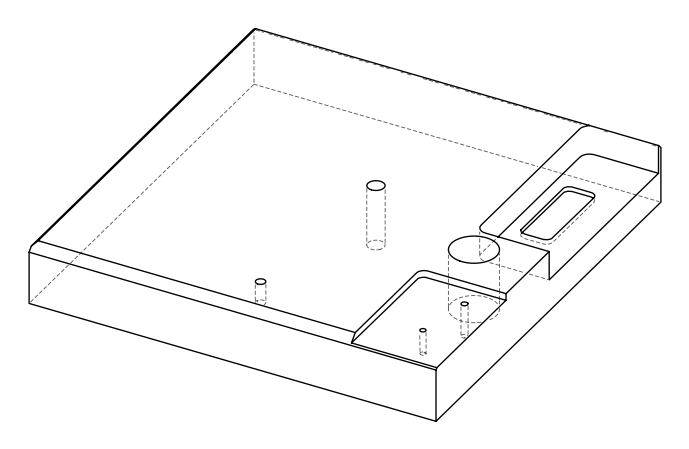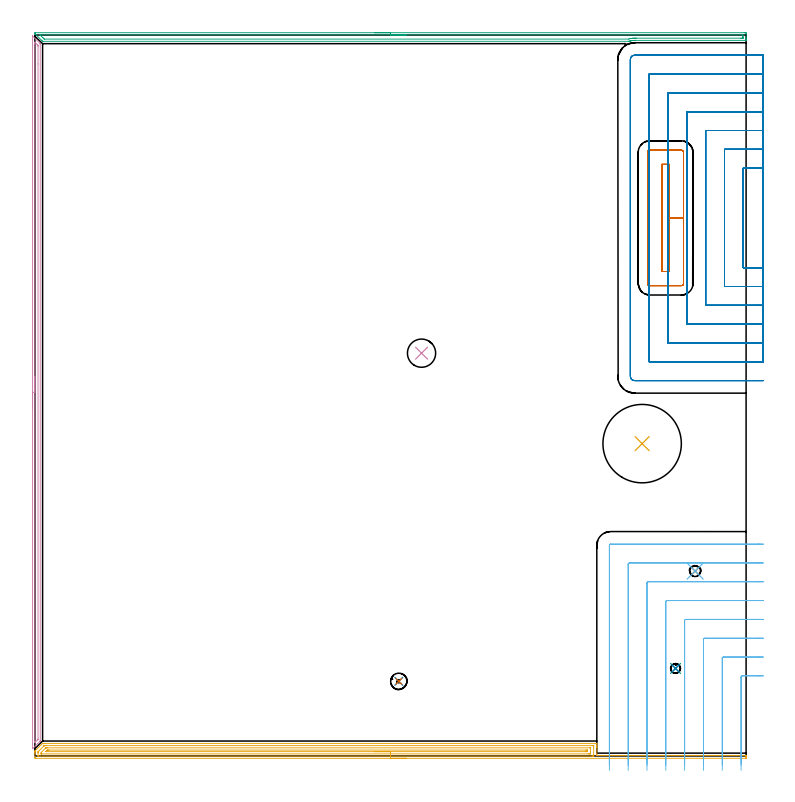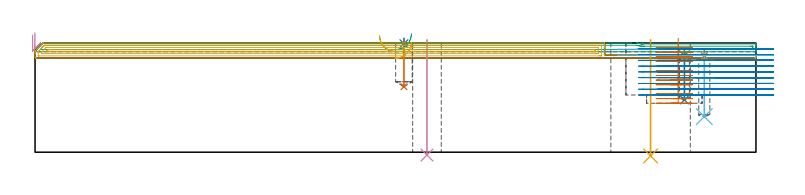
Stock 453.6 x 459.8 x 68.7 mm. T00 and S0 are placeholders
(PLAN: 14 operations, 9 tool changes, 104.2 min)
(1 SPOT_DRILL | STEP1POCKET | NXT0321_9005460120000 | 0.03 min | 746 mm3)
(2 SPOT_DRILL_1 | STEP1POCKET_1 | NXT0321_9005460120000 | 0.03 min | 1 mm3)
(3 SPOT_DRILL_2 | STEP1POCKET_2 | NXT0321_9005460120000 | 0.03 min | 741 mm3)
(4 INDEXABLE_INSERT_DRILL_THROUGH_HOLE_FROM_SOLID | STEP1HOLE | NXT0302_007 | 0.29 min | 17446 mm3)
(5 INDEXABLE_INSERT_DRILL_THROUGH_HOLE_FROM_SOLID_1 | STEP1HOLE_1 | NXT0302_038 | 0.29 min | 134833 mm3)
(6 DRILL_BLIND_HOLE_INTO_CENTER | STEP1POCKET | NXT0301_041 | 0.17 min | 1454 mm3)
(7 DRILL_BLIND_HOLE_INTO_CENTER_1 | STEP1POCKET_1 | UGT0301_217 | 0.12 min | 2150 mm3)
(8 DRILL_BLIND_HOLE_INTO_CENTER_2 | STEP1POCKET_2 | NXT0301_033 | 0.12 min | 826 mm3)
(9 AREA_MILL | FG_CHAMFER_SURFACE | UGT0205_001 | 7.42 min | 6862 mm3)
(10 AREA_MILL_1 | FG_CHAMFER_SURFACE_1 | UGT0205_001 | 7.39 min | 5457 mm3)
(11 AREA_MILL_2 | FG_CHAMFER_SURFACE_2 | UGT0205_001 | 12.38 min | 20394 mm3)
(12 MILL_CORNER_NOTCH_RECTANGULAR | CORNER_NOTCH_RECTANGULAR | NXT0201_012 | Follow Part, ap 4, ae 75% | 5.42 min | 99109 mm3)
(13 MILL_RECTANGULAR_POCKET | POCKET_RECTANGULAR_STRAIGHT | NXT0201_011 | Follow Part, ap 3, ae 75% | 10.91 min | 128318 mm3)
(14 MILL_SLOT | SLOT_PARTIAL_RECTANGULAR | NXT0201_012 | Follow Part, ap 4, ae 75% | 59.57 min | 485550 mm3)
(TOOL NXT0321_9005460120000 | NC Spot Drill, 142deg, 12mm, Carbide, Uncoated | D12 PA142 FL30 Z2)
(TOOL NXT0302_007 | Index. Insert Drill 18mm [880-D1800L25-05] | D18 PA176 FL90 Z2)
(TOOL NXT0302_038 | Index. Insert Drill 50mm [880-D5000L50-04] | D50 PA176 FL200 Z2)
(TOOL NXT0301_041 | Carbide Drill 7mm [860.1-0700-035A1-MM 2214] | D7 PA140 FL53 Z2)
(TOOL UGT0301_217 | Twist Drill 10.4 mm | D10.4 PA118 FL82 Z2)
(TOOL NXT0301_033 | Carbide Drill 6.2mm [860.1-0620-031A1-MM 2214] | D6.2 PA140 FL53 Z2)
(TOOL UGT0205_001 | Chamfer Mill 20 x 3 x 45 deg. | D20 FL50 Z2)
(TOOL NXT0201_012 | ENDMILL 16mm [2P460-1600-NA 1630] | D16 FL38 Z6)
(TOOL NXT0201_011 | ENDMILL 12mm [2P460-1200-NA 1630] | D12 FL38 Z6)
(OP 1 SPOT_DRILL)
G17 G21 G94 G90
T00 M6
G54
G17 G0 G90 X421.1 Y117.9 S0 M3
G43 Z78.7 H0
G94 G81 G98 Z60.699 F250. R64.
G80
M5
M2
(OP 2 SPOT_DRILL_1)
G17 G21 G94 G90
T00 M6
G54
G17 G0 G90 X232.1 Y47.6 S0 M3
G43 Z78.7 H0
G94 G81 G98 Z68.252 F250. R71.7
G80
M5
M2
(OP 3 SPOT_DRILL_2)
G17 G21 G94 G90
T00 M6
G54
G17 G0 G90 X408.6 Y55.8 S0 M3
G43 Z78.7 H0
G94 G81 G98 Z60.733 F250. R64.
G80
M5
M2
(OP 4 INDEXABLE_INSERT_DRILL_THROUGH_HOLE_FROM_SOLID)
G17 G21 G94 G90
T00 M6
G54
G17 G0 G90 X246.6 Y256.9 S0 M3
G43 Z78.7 H1
G94 G81 G98 Z-1.814 F250. R70.7
G80
M5
M2
(OP 5 INDEXABLE_INSERT_DRILL_THROUGH_HOLE_FROM_SOLID_1)
G17 G21 G94 G90
T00 M6
G54
G17 G0 G90 X387.3 Y199.2 S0 M3
G43 Z78.7 H1
G94 G81 G98 Z-2.373 F250. R70.7
G80
M5
M2
(OP 6 DRILL_BLIND_HOLE_INTO_CENTER)
G17 G21 G94 G90
T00 M6
G54
G17 G0 G90 X421.1 Y117.9 S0 M3
G43 Z78.7 H1
G94 G81 G98 Z22.4 F250. R63.
G80
M5
M2
(OP 7 DRILL_BLIND_HOLE_INTO_CENTER_1)
G17 G21 G94 G90
T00 M6
G54
G17 G0 G90 X232.1 Y47.6 S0 M3
G43 Z78.7 H0
G94 G81 G98 Z41.2 F250. R70.7
G80
M5
M2
(OP 8 DRILL_BLIND_HOLE_INTO_CENTER_2)
G17 G21 G94 G90
T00 M6
G54
G17 G0 G90 X408.6 Y55.8 S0 M3
G43 Z78.7 H1
G94 G81 G98 Z32.9 F250. R63.
G80
M5
M2
(OP 9 AREA_MILL)
G17 G21 G94 G90
T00 M6
G54
G17 G0 G90 X216.8 Y461.3 S1061 M3
G43 Z78.7 H0
Z73.2
G94 G1 X216.838 Z72.328 F250.
X216.952 Z71.463
X217.141 Z70.612
X217.403 Z69.78
X217.737 Z68.974
X218.14 Z68.2
X218.608 Z67.464
X219.14 Z66.772
X219.729 Z66.129
X220.372 Z65.54
X221.064 Z65.008
X221.8 Z64.54
X222.574 Z64.137
X223.38 Z63.803
X224.212 Z63.541
X225.064 Z63.352
X225.928 Z63.238
X226.8 Z63.2
X452.437
X452.973 Y461.298 Z63.202
X453.503 Y461.294 Z63.203
X453.592 Y461.291 Z63.205
X453.6 Y460.768 Z63.728
Y458.106 Z66.389
Y457.393 Z67.106
Y457.058 Z67.441
X453.595 Y456.547 Z67.946
X453.59 Y456.402 Z68.089
X453.42 Y456.4 Z68.1
X383.128 Y456.398 Z68.101
X382.508 Y456.397 Z68.099
X382.35 Y456.393 Z68.102
X382.285 Y456.392 Z68.103
X382.177 Y456.388 Z68.108
X381.903 Y456.373 Z68.119
X381.838 Y456.371 Z68.124
X381.664 Y456.358 Z68.14
X381.456 Y456.34 Z68.157
X381.391 Y456.335 Z68.163
X381.298 Y456.323 Z68.174
X381.004 Y456.287 Z68.213
X380.944 Y456.28 Z68.22
X380.562 Y456.214 Z68.284
X380.502 Y456.205 Z68.295
X380.498 Y456.204
X380.05 Y456.108 Z68.39
X379.668 Y456.009 Z68.487
X379.604 Y455.992 Z68.504
X379.468 Y455.953 Z68.545
X379.21 Y455.874 Z68.62
X378.996 Y455.81 Z68.683
X378.943 Y455.807 Z68.687
X378.851 Y455.803 Z68.694
X378.792 Y455.805 Z68.695
X5.096 Y455.8 Z68.7
X4.894 Y455.804 Z68.69
X4.528 Y456.172 Z68.328
X4.27 Y456.43 Z68.07
X4.203 Y456.496 Z68.
X1.113 Y459.585 Z64.911
X1.008 Y459.691 Z64.808
X0.925 Y459.775 Z64.724
X0.817 Y459.881 Z64.615
X0.375 Y460.324 Z64.175
X0.233 Y460.466 Z64.033
X0.031 Y460.673 Z63.825
X0.004 Y460.707 Z63.79
X0. Y460.859 Z63.639
Y461.291 Z63.205
X0.12 Y461.3 Z63.2
X226.8
Y459.886 Z64.614
X451.18
X451.59 Y459.881 Z64.619
X451.597 Y459.472 Z65.028
X451.599 Y458.994 Z65.506
X451.6 Y458.582 Z65.918
X451.599 Y458.106 Z66.394
X451.597 Y457.901 Z66.599
X451.594 Y457.85 Z66.65
X451.591 Y457.828 Z66.672
X451.575 Y457.821 Z66.679
X451.476 Y457.818 Z66.682
X451.185 Y457.816 Z66.684
X450.586 Y457.814 Z66.686
X450.291
X383.54 Y457.813 Z66.687
X383.244 Y457.812 Z66.688
X382.65 Y457.809 Z66.691
X382.35 Y457.804 Z66.696
X381.781 Y457.784 Z66.716
X381.623 Y457.775 Z66.725
X381.456 Y457.761 Z66.739
X380.96 Y457.711 Z66.789
X380.562 Y457.661 Z66.839
X380.181 Y457.598 Z66.902
X379.668 Y457.497 Z67.003
X379.438 Y457.448 Z67.052
X378.539 Y457.219 Z67.281
X5.99 Y457.215 Z67.285
X5.943 Y457.219 Z67.281
X5.096 Y458.054 Z66.446
X5.043 Y458.106 Z66.394
X4.156 Y458.994 Z65.506
X3.309 Y459.847 Z64.653
X3.281 Y459.881 Z64.619
X3.304 Y459.885 Z64.615
X3.309
X226.8 Y459.886 Z64.614
X227.672 Z64.652
X228.536 Z64.766
X229.388 Z64.955
X230.22 Z65.217
X231.026 Z65.551
X231.8 Z65.954
X232.536 Z66.423
X233.228 Z66.954
X233.871 Z67.543
X234.46 Z68.186
X234.992 Z68.878
X235.46 Z69.614
X235.863 Z70.388
X236.197 Z71.194
X236.459 Z72.026
X236.648 Z72.878
X236.762 Z73.743
X236.8 Z74.614
G0 Z78.7
M5
M2
(OP 10 AREA_MILL_1)
G17 G21 G94 G90
T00 M6
G54
G17 G0 G90 X-1.5 Y221.9 S1061 M3
G43 Z78.7 H0
Z73.8
G94 G1 Y221.938 Z72.928 F250.
Y222.052 Z72.064
Y222.241 Z71.212
Y222.503 Z70.38
Y222.837 Z69.574
Y223.24 Z68.8
Y223.708 Z68.064
Y224.24 Z67.372
Y224.829 Z66.729
Y225.472 Z66.14
Y226.164 Z65.609
Y226.9 Z65.14
Y227.674 Z64.737
Y228.48 Z64.403
Y229.312 Z64.141
Y230.164 Z63.952
Y231.028 Z63.838
Y231.9 Z63.8
X-1.499 Y459.083 Z63.799
X-1.496 Y459.158 Z63.803
X-1.492 Y459.182 Z63.804
X-1.417 Y459.117 Z63.882
X3.154 Y454.547 Z68.453
X3.32 Y454.379 Z68.617
X3.396 Y454.295 Z68.689
X3.4 Y454.1 Z68.7
Y9.7
X3.397 Y9.505 Z68.689
X3.319 Y9.417 Z68.616
X1.819 Y7.919 Z67.119
X-1.417 Y4.683 Z63.882
X-1.492 Y4.618 Z63.804
X-1.496 Y4.642 Z63.803
X-1.499 Y4.717 Z63.799
X-1.5 Y231.9 Z63.8
X-0.086 Z65.214
X-0.085 Y454.1 Z65.215
X-0.083 Y454.716 Z65.217
X-0.08 Y454.994 Z65.22
X-0.073 Y455.311 Z65.227
X0.254 Y454.994 Z65.554
X1.385 Y453.866 Z66.685
X1.709 Y453.538 Z67.009
X1.874 Y453.369 Z67.174
X1.955 Y453.283 Z67.255
X1.979 Y453.243 Z67.279
X1.98 Y453.206 Z67.28
X1.985 Y452.588 Z67.285
X1.986 Y441.376 Z67.286
X1.985 Y10.87 Z67.285
X1.984 Y10.594 Z67.284
X1.982 Y10.557 Z67.282
X1.979 Y10.542 Z67.279
X1.966 Y10.525 Z67.266
X1.909 Y10.461 Z67.209
X1.82 Y10.371 Z67.12
X1.71 Y10.26 Z67.01
X0.256 Y8.806 Z65.556
X-0.005 Y8.553 Z65.295
X-0.059 Y8.503 Z65.241
X-0.079 Y8.493 Z65.221
X-0.081 Y8.526 Z65.219
X-0.084 Y8.806 Z65.216
X-0.085 Y9.155 Z65.215
X-0.086 Y9.425 Z65.214
Y231.9
Y232.772 Z65.252
Y233.636 Z65.366
Y234.488 Z65.555
Y235.32 Z65.817
Y236.126 Z66.151
Y236.9 Z66.554
Y237.636 Z67.023
Y238.328 Z67.554
Y238.971 Z68.143
Y239.56 Z68.786
Y240.092 Z69.479
Y240.56 Z70.214
Y240.963 Z70.988
Y241.297 Z71.794
Y241.559 Z72.626
Y241.748 Z73.478
Y241.862 Z74.343
Y241.9 Z75.214
G0 Z78.7
M5
M2
(OP 11 AREA_MILL_2)
G17 G21 G94 G90
T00 M6
G54
G17 G0 G90 X236.8 Y-1.5 S1061 M3
G43 Z78.7 H0
Z69.2
G94 G1 X236.762 Z68.328 F250.
X236.648 Z67.464
X236.459 Z66.612
X236.197 Z65.78
X235.863 Z64.974
X235.46 Z64.2
X234.992 Z63.464
X234.46 Z62.772
X233.871 Z62.129
X233.228 Z61.54
X232.536 Z61.009
X231.8 Z60.54
X231.026 Z60.137
X230.22 Z59.803
X229.388 Z59.541
X228.536 Z59.352
X227.672 Z59.238
X226.8 Z59.2
X0.627
X0.252 Y-1.496 Z59.202
X0.01 Y-1.492 Z59.204
X0. Y-1.129 Z59.567
Y1.499 Z62.194
Y2.203 Z62.902
Y2.898 Z63.598
X0.003 Y3.077 Z63.769
X0.01 Y3.112 Z63.804
X0.15 Y3.25 Z63.948
X0.18 Y3.28 Z63.979
X4.606 Y7.707 Z68.405
X4.793 Y7.891 Z68.588
X4.906 Y7.997 Z68.688
X5.097 Y8. Z68.7
X358.213
X358.39 Y7.994 Z68.692
X358.4 Y7.767 Z68.465
Y6.916 Z67.614
Y6.427 Z67.126
Y5.877 Z66.573
Y5.511 Z66.208
Y0.623 Z61.321
X358.399 Y0.541 Z61.239
Y0.538 Z61.238
X358.4 Y0.3 Z61.
X453.42
X453.59 Y0.297 Z60.988
X453.592 Y0.256 Z60.947
X453.6 Y-0.145 Z60.555
Y-0.425 Z60.275
Y-1.129 Z59.566
X453.599 Y-1.479 Z59.217
X453.597 Y-1.491 Z59.205
X453.42 Y-1.5 Z59.2
X226.8
Y-0.086 Z60.614
X2.415 Y-0.085 Z60.615
X2.243 Y-0.084 Z60.616
X2.058 Y-0.081 Z60.619
X2.019 Y-0.079 Z60.621
X2.01 Y-0.057 Z60.643
X2.007 Y-0.024 Z60.676
X2.001 Y0.152 Z60.852
Y1.904 Z62.604
X2.006 Y2.374 Z63.074
X2.01 Y2.577 Z63.277
X2.026 Y2.664 Z63.364
X2.071 Y2.711 Z63.411
X2.415 Y3.064 Z63.764
X5.605 Y6.255 Z66.955
X5.734 Y6.382 Z67.082
X5.839 Y6.483 Z67.183
X5.912 Y6.55 Z67.25
X5.95 Y6.579 Z67.279
X5.99 Y6.581 Z67.281
X6.163 Y6.584 Z67.284
X6.884 Y6.586 Z67.286
X7.055
X355.702
X356.302 Y6.583 Z67.283
X356.37 Y6.581 Z67.281
X356.386 Y6.579 Z67.279
X356.39 Y6.564 Z67.264
X356.394 Y6.514 Z67.214
X356.398 Y6.31 Z67.01
X356.4 Y5.902 Z66.602
X356.401 Y0.623 Z61.323
X356.425 Y0.078 Z60.778
X356.439 Y-0.011 Z60.689
X356.425 Y-0.079 Z60.621
X356.25 Y-0.081 Z60.619
X355.531 Y-0.085 Z60.615
X355.36 Y-0.086 Z60.614
X226.8
Y1.328 Z62.028
X4.376 Y1.329 Z62.029
X4.203 Y1.33 Z62.03
X4.03 Y1.334 Z62.034
X4.014 Y1.335 Z62.035
X4.01 Y1.346 Z62.046
X4.004 Y1.38 Z62.08
X4.001 Y1.432 Z62.132
X4. Y1.499 Z62.199
X4.001 Y1.696 Z62.396
X4.008 Y2.035 Z62.735
X4.013 Y2.202 Z62.902
X4.203 Y2.403 Z63.103
X6.843 Y5.042 Z65.742
X6.884 Y5.082 Z65.782
X6.979 Y5.164 Z65.864
X7.065 Y5.167 Z65.867
X7.245 Y5.169 Z65.869
X7.605 Y5.171 Z65.871
X7.778
X353.917
X354.264 Y5.167 Z65.867
X354.362 Y5.165 Z65.865
X354.391 Y5.16 Z65.86
X354.393 Y5.149 Z65.849
X354.397 Y5.093 Z65.793
X354.399 Y5.001 Z65.701
X354.4 Y2.374 Z63.074
X354.399 Y1.732 Z62.432
X354.394 Y1.499 Z62.199
X354.39 Y1.344 Z62.044
X354.09 Y1.335 Z62.035
X353.915 Y1.33 Z62.03
X353.743 Y1.329 Z62.029
X353.023
X226.8 Y1.328 Z62.028
Y2.743 Z63.443
X7.402
X7.209 Y2.744 Z63.444
X7.131 Y2.746 Z63.446
X7.019 Y2.749 Z63.449
X7.084 Y2.823 Z63.523
X7.198 Y2.943 Z63.643
X7.499 Y3.25 Z63.95
X7.637 Y3.388 Z64.088
X7.778 Y3.528 Z64.228
X7.987 Y3.727 Z64.427
X8.018 Y3.751 Z64.451
X8.061 Y3.753 Z64.453
X8.156 Y3.755 Z64.455
X8.672 Y3.757 Z64.457
X9.048
X351.438
X351.955 Y3.754 Z64.454
X352.338 Y3.75 Z64.45
X352.391 Y3.746 Z64.446
X352.396 Y3.694 Z64.394
X352.397 Y3.25 Z63.95
X352.395 Y2.819 Z63.519
X352.391 Y2.758 Z63.458
X352.342 Y2.75 Z63.45
X352.214 Y2.747 Z63.447
X351.955 Y2.744 Z63.444
X351.579 Y2.743 Z63.443
X351.061
X226.8
X225.928 Z63.481
X225.064 Z63.595
X224.212 Z63.783
X223.38 Z64.046
X222.574 Z64.38
X221.8 Z64.782
X221.064 Z65.251
X220.372 Z65.782
X219.729 Z66.372
X219.14 Z67.015
X218.608 Z67.707
X218.14 Z68.443
X217.737 Z69.217
X217.403 Z70.023
X217.141 Z70.855
X216.952 Z71.706
X216.838 Z72.571
X216.8 Z73.443
G0 Z78.7
M5
M2
(OP 12 MILL_CORNER_NOTCH_RECTANGULAR)
G17 G21 G94 G90
T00 M6
G54
G17 G0 G90 X464.6 Y51.1 S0 M3
G43 Z78.7 H1
Z64.85
G94 G1 X461.6 F250.
X451.193 F500.
G3 X450.4 Y50.307 R0.8
G1 Y-2.35
Y-5.35 F250.
G0 Z78.7
X464.6 Y63.1
Z64.85
G1 X461.6
X439.194 F500.
G3 X438.4 Y62.306 R0.8
G1 Y-2.35
Y-5.35 F250.
G0 Z78.7
X464.6 Y75.1
Z64.85
G1 X461.6
X427.194 F500.
G3 X426.4 Y74.306 R0.8
G1 Y-2.35
Y-5.35 F250.
G0 Z78.7
X464.6 Y87.1
Z64.85
G1 X461.6
X415.194 F500.
G3 X414.4 Y86.306 R0.8
G1 Y-2.35
Y-5.35 F250.
G0 Z78.7
X464.6 Y99.1
Z64.85
G1 X461.6
X403.195 F500.
G3 X402.4 Y98.305 R0.8
G1 Y-2.35
Y-5.35 F250.
G0 Z78.7
X464.6 Y111.1
Z64.85
G1 X461.6
X391.195 F500.
G3 X390.4 Y110.305 R0.8
G1 Y-2.35
Y-5.35 F250.
G0 Z78.7
X464.6 Y123.1
Z64.85
G1 X461.6
X379.195 F500.
G3 X378.4 Y122.305 R0.8
G1 Y-2.35
Y-5.35 F250.
G0 Z78.7
X464.6 Y135.1
Z64.85
G1 X461.6
X367.195 F500.
G3 X366.4 Y134.305 R0.8
G1 Y-2.35
Y-5.35 F250.
G0 Z78.7
X464.6 Y51.1
Z61.
G1 X461.6
X451.193 F500.
G3 X450.4 Y50.307 R0.8
G1 Y-6.199
Y-9.199 F250.
G0 Z78.7
X464.6 Y63.1
Z61.
G1 X461.6
X439.194 F500.
G3 X438.4 Y62.306 R0.8
G1 Y-6.199
Y-9.199 F250.
G0 Z78.7
X464.6 Y75.1
Z61.
G1 X461.6
X427.194 F500.
G3 X426.4 Y74.306 R0.8
G1 Y-6.199
Y-9.199 F250.
G0 Z78.7
X464.6 Y87.1
Z61.
G1 X461.6
X415.194 F500.
G3 X414.4 Y86.306 R0.8
G1 Y-6.199
Y-9.199 F250.
G0 Z78.7
X464.6 Y99.1
Z61.
G1 X461.6
X403.195 F500.
G3 X402.4 Y98.305 R0.8
G1 Y-6.199
Y-9.199 F250.
G0 Z78.7
X464.6 Y111.1
Z61.
G1 X461.6
X391.195 F500.
G3 X390.4 Y110.305 R0.8
G1 Y-6.199
Y-9.199 F250.
G0 Z78.7
X464.6 Y123.1
Z61.
G1 X461.6
X379.195 F500.
G3 X378.4 Y122.305 R0.8
G1 Y-6.199
Y-9.199 F250.
G0 Z78.7
X464.6 Y135.1
Z61.
G1 X461.6
X367.195 F500.
G3 X366.4 Y134.305 R0.8
G1 Y-6.199
Y-9.199 F250.
G0 Z78.7
M5
M2
(OP 13 MILL_RECTANGULAR_POCKET)
G17 G21 G94 G90
T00 M6
G54
G17 G0 G90 X404.7 Y321.074 S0 M3
G43 Z78.7 H1
Z71.7
G94 G1 Y343.15 Z65.785 F250.
Y377.3 F500.
X399.8
Y309.
X404.7
Y343.15
X413.7
Y385.
G3 X412.4 Y386.3 R1.3
G1 X392.1
G3 X390.8 Y385. R1.3
G1 Y301.3
G3 X392.1 Y300. R1.3
G1 X412.4
G3 X413.7 Y301.3 R1.3
G1 Y343.15
Y344.15
G0 X404.7 Y321.074 Z68.785
G1 Y343.15 Z62.869 F250.
Y377.3 F500.
X399.8
Y309.
X404.7
Y343.15
X413.7
Y385.
G3 X412.4 Y386.3 R1.3
G1 X392.1
G3 X390.8 Y385. R1.3
G1 Y301.3
G3 X392.1 Y300. R1.3
G1 X412.4
G3 X413.7 Y301.3 R1.3
G1 Y343.15
Y344.15
G0 X404.7 Y321.074 Z65.869
G1 Y343.15 Z59.954 F250.
Y377.3 F500.
X399.8
Y309.
X404.7
Y343.15
X413.7
Y385.
G3 X412.4 Y386.3 R1.3
G1 X392.1
G3 X390.8 Y385. R1.3
G1 Y301.3
G3 X392.1 Y300. R1.3
G1 X412.4
G3 X413.7 Y301.3 R1.3
G1 Y343.15
Y344.15
G0 X404.7 Y321.074 Z62.954
G1 Y343.15 Z57.038 F250.
Y377.3 F500.
X399.8
Y309.
X404.7
Y343.15
X413.7
Y385.
G3 X412.4 Y386.3 R1.3
G1 X392.1
G3 X390.8 Y385. R1.3
G1 Y301.3
G3 X392.1 Y300. R1.3
G1 X412.4
G3 X413.7 Y301.3 R1.3
G1 Y343.15
Y344.15
G0 X404.7 Y321.074 Z60.038
G1 Y343.15 Z54.123 F250.
Y377.3 F500.
X399.8
Y309.
X404.7
Y343.15
X413.7
Y385.
G3 X412.4 Y386.3 R1.3
G1 X392.1
G3 X390.8 Y385. R1.3
G1 Y301.3
G3 X392.1 Y300. R1.3
G1 X412.4
G3 X413.7 Y301.3 R1.3
G1 Y343.15
Y344.15
G0 X404.7 Y321.074 Z57.123
G1 Y343.15 Z51.208 F250.
Y377.3 F500.
X399.8
Y309.
X404.7
Y343.15
X413.7
Y385.
G3 X412.4 Y386.3 R1.3
G1 X392.1
G3 X390.8 Y385. R1.3
G1 Y301.3
G3 X392.1 Y300. R1.3
G1 X412.4
G3 X413.7 Y301.3 R1.3
G1 Y343.15
Y344.15
G0 X404.7 Y321.074 Z54.208
G1 Y343.15 Z48.292 F250.
Y377.3 F500.
X399.8
Y309.
X404.7
Y343.15
X413.7
Y385.
G3 X412.4 Y386.3 R1.3
G1 X392.1
G3 X390.8 Y385. R1.3
G1 Y301.3
G3 X392.1 Y300. R1.3
G1 X412.4
G3 X413.7 Y301.3 R1.3
G1 Y343.15
Y344.15
G0 X404.7 Y321.074 Z51.292
G1 Y343.15 Z45.377 F250.
Y377.3 F500.
X399.8
Y309.
X404.7
Y343.15
X413.7
Y385.
G3 X412.4 Y386.3 R1.3
G1 X392.1
G3 X390.8 Y385. R1.3
G1 Y301.3
G3 X392.1 Y300. R1.3
G1 X412.4
G3 X413.7 Y301.3 R1.3
G1 Y343.15
Y344.15
G0 X404.7 Y321.074 Z48.377
G1 Y343.15 Z42.462 F250.
Y377.3 F500.
X399.8
Y309.
X404.7
Y343.15
X413.7
Y385.
G3 X412.4 Y386.3 R1.3
G1 X392.1
G3 X390.8 Y385. R1.3
G1 Y301.3
G3 X392.1 Y300. R1.3
G1 X412.4
G3 X413.7 Y301.3 R1.3
G1 Y343.15
Y344.15
G0 X404.7 Y321.074 Z45.462
G1 Y343.15 Z39.546 F250.
Y377.3 F500.
X399.8
Y309.
X404.7
Y343.15
X413.7
Y385.
G3 X412.4 Y386.3 R1.3
G1 X392.1
G3 X390.8 Y385. R1.3
G1 Y301.3
G3 X392.1 Y300. R1.3
G1 X412.4
G3 X413.7 Y301.3 R1.3
G1 Y343.15
Y344.15
G0 X404.7 Y321.074 Z42.546
G1 Y343.15 Z36.631 F250.
Y377.3 F500.
X399.8
Y309.
X404.7
Y343.15
X413.7
Y385.
G3 X412.4 Y386.3 R1.3
G1 X392.1
G3 X390.8 Y385. R1.3
G1 Y301.3
G3 X392.1 Y300. R1.3
G1 X412.4
G3 X413.7 Y301.3 R1.3
G1 Y343.15
Y344.15
G0 X404.7 Y321.074 Z39.631
G1 Y343.15 Z33.715 F250.
Y377.3 F500.
X399.8
Y309.
X404.7
Y343.15
X413.7
Y385.
G3 X412.4 Y386.3 R1.3
G1 X392.1
G3 X390.8 Y385. R1.3
G1 Y301.3
G3 X392.1 Y300. R1.3
G1 X412.4
G3 X413.7 Y301.3 R1.3
G1 Y343.15
Y344.15
G0 X404.7 Y321.074 Z36.715
G1 Y343.15 Z30.8 F250.
Y377.3 F500.
X399.8
Y309.
X404.7
Y343.15
X413.7
Y385.
G3 X412.4 Y386.3 R1.3
G1 X392.1
G3 X390.8 Y385. R1.3
G1 Y301.3
G3 X392.1 Y300. R1.3
G1 X412.4
G3 X413.7 Y301.3 R1.3
G1 Y343.15
Y344.15
G0 Z78.7
M5
M2
(OP 14 MILL_SLOT)
G17 G21 G94 G90
T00 M6
G54
G17 G0 G90 X464.6 Y374.9 S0 M3
G43 Z78.7 H1
Z65.067
G94 G1 X461.6 F250.
X451.8 F500.
Y311.4
X461.6
X464.6 F250.
Y386.9
X461.6
X439.8 F500.
Y299.4
X461.6
X464.6 F250.
Y398.9
X461.6
X427.8 F500.
Y287.4
X461.6
X464.6 F250.
Y410.9
X461.6
X415.8 F500.
Y275.4
X461.6
X464.6 F250.
Y422.9
X461.6
X403.8 F500.
Y384.3
Y381.3 F250.
Y305. F500.
Y302. F250.
Y263.4 F500.
X461.6
X464.6 F250.
Y434.9
X461.6
X391.8 F500.
Y251.4
X461.6
X464.6 F250.
Y446.9
X461.6
X382.5 F500.
G3 X379.8 Y444.2 R2.7
G1 Y242.1
G3 X382.5 Y239.4 R2.7
G1 X461.6
X464.6 F250.
G0 Y374.9 Z61.433
G1 X461.6
X451.8 F500.
Y311.4
X461.6
X464.6 F250.
Y386.9
X461.6
X439.8 F500.
Y299.4
X461.6
X464.6 F250.
Y398.9
X461.6
X427.8 F500.
Y287.4
X461.6
X464.6 F250.
Y410.9
X461.6
X415.8 F500.
Y275.4
X461.6
X464.6 F250.
Y422.9
X461.6
X403.8 F500.
Y384.3
Y381.3 F250.
Y305. F500.
Y302. F250.
Y263.4 F500.
X461.6
X464.6 F250.
Y434.9
X461.6
X391.8 F500.
Y251.4
X461.6
X464.6 F250.
Y446.9
X461.6
X382.5 F500.
G3 X379.8 Y444.2 R2.7
G1 Y242.1
G3 X382.5 Y239.4 R2.7
G1 X461.6
X464.6 F250.
G0 Y374.9 Z57.8
G1 X461.6
X451.8 F500.
Y311.4
X461.6
X464.6 F250.
Y386.9
X461.6
X439.8 F500.
Y299.4
X461.6
X464.6 F250.
Y398.9
X461.6
X427.8 F500.
Y287.4
X461.6
X464.6 F250.
Y410.9
X461.6
X415.8 F500.
Y275.4
X461.6
X464.6 F250.
Y422.9
X461.6
X403.8 F500.
Y384.3
Y381.3 F250.
Y305. F500.
Y302. F250.
Y263.4 F500.
X461.6
X464.6 F250.
Y434.9
X461.6
X391.8 F500.
Y251.4
X461.6
X464.6 F250.
Y446.9
X461.6
X382.5 F500.
G3 X379.8 Y444.2 R2.7
G1 Y242.1
G3 X382.5 Y239.4 R2.7
G1 X461.6
X464.6 F250.
G0 Y374.9 Z54.167
G1 X461.6
X451.8 F500.
Y311.4
X461.6
X464.6 F250.
Y386.9
X461.6
X439.8 F500.
Y299.4
X461.6
X464.6 F250.
Y398.9
X461.6
X427.8 F500.
Y287.4
X461.6
X464.6 F250.
Y410.9
X461.6
X415.8 F500.
Y275.4
X461.6
X464.6 F250.
Y422.9
X461.6
X403.8 F500.
Y384.3
Y381.3 F250.
Y305. F500.
Y302. F250.
Y263.4 F500.
X461.6
X464.6 F250.
Y434.9
X461.6
X391.8 F500.
Y251.4
X461.6
X464.6 F250.
Y446.9
X461.6
X382.5 F500.
G3 X379.8 Y444.2 R2.7
G1 Y242.1
G3 X382.5 Y239.4 R2.7
G1 X461.6
X464.6 F250.
G0 Y374.9 Z50.533
G1 X461.6
X451.8 F500.
Y311.4
X461.6
X464.6 F250.
Y386.9
X461.6
X439.8 F500.
Y299.4
X461.6
X464.6 F250.
Y398.9
X461.6
X427.8 F500.
Y287.4
X461.6
X464.6 F250.
Y410.9
X461.6
X415.8 F500.
Y275.4
X461.6
X464.6 F250.
Y422.9
X461.6
X403.8 F500.
Y384.3
Y381.3 F250.
Y305. F500.
Y302. F250.
Y263.4 F500.
X461.6
X464.6 F250.
Y434.9
X461.6
X391.8 F500.
Y251.4
X461.6
X464.6 F250.
Y446.9
X461.6
X382.5 F500.
G3 X379.8 Y444.2 R2.7
G1 Y242.1
G3 X382.5 Y239.4 R2.7
G1 X461.6
X464.6 F250.
G0 Y374.9 Z46.9
G1 X461.6
X451.8 F500.
Y311.4
X461.6
X464.6 F250.
Y386.9
X461.6
X439.8 F500.
Y299.4
X461.6
X464.6 F250.
Y398.9
X461.6
X427.8 F500.
Y287.4
X461.6
X464.6 F250.
Y410.9
X461.6
X415.8 F500.
Y275.4
X461.6
X464.6 F250.
Y422.9
X461.6
X403.8 F500.
Y384.3
Y381.3 F250.
Y305. F500.
Y302. F250.
Y263.4 F500.
X461.6
X464.6 F250.
Y434.9
X461.6
X391.8 F500.
Y251.4
X461.6
X464.6 F250.
Y446.9
X461.6
X382.5 F500.
G3 X379.8 Y444.2 R2.7
G1 Y242.1
G3 X382.5 Y239.4 R2.7
G1 X461.6
X464.6 F250.
G0 Y374.9 Z43.267
G1 X461.6
X451.8 F500.
Y311.4
X461.6
X464.6 F250.
Y386.9
X461.6
X439.8 F500.
Y299.4
X461.6
X464.6 F250.
Y398.9
X461.6
X427.8 F500.
Y287.4
X461.6
X464.6 F250.
Y410.9
X461.6
X415.8 F500.
Y275.4
X461.6
X464.6 F250.
Y422.9
X461.6
X403.8 F500.
Y384.3
Y381.3 F250.
Y305. F500.
Y302. F250.
Y263.4 F500.
X461.6
X464.6 F250.
Y434.9
X461.6
X391.8 F500.
Y251.4
X461.6
X464.6 F250.
Y446.9
X461.6
X382.5 F500.
G3 X379.8 Y444.2 R2.7
G1 Y242.1
G3 X382.5 Y239.4 R2.7
G1 X461.6
X464.6 F250.
G0 Y374.9 Z39.633
G1 X461.6
X451.8 F500.
Y311.4
X461.6
X464.6 F250.
Y386.9
X461.6
X439.8 F500.
Y299.4
X461.6
X464.6 F250.
Y398.9
X461.6
X427.8 F500.
Y287.4
X461.6
X464.6 F250.
Y410.9
X461.6
X415.8 F500.
Y275.4
X461.6
X464.6 F250.
Y422.9
X461.6
X403.8 F500.
Y384.3
Y381.3 F250.
Y305. F500.
Y302. F250.
Y263.4 F500.
X461.6
X464.6 F250.
Y434.9
X461.6
X391.8 F500.
Y251.4
X461.6
X464.6 F250.
Y446.9
X461.6
X382.5 F500.
G3 X379.8 Y444.2 R2.7
G1 Y242.1
G3 X382.5 Y239.4 R2.7
G1 X461.6
X464.6 F250.
G0 Y374.9 Z36.
G1 X461.6
X451.8 F500.
Y311.4
X461.6
X464.6 F250.
Y386.9
X461.6
X439.8 F500.
Y299.4
X461.6
X464.6 F250.
Y398.9
X461.6
X427.8 F500.
Y287.4
X461.6
X464.6 F250.
Y410.9
X461.6
X415.8 F500.
Y275.4
X461.6
X464.6 F250.
Y422.9
X461.6
X403.8 F500.
Y384.3
Y381.3 F250.
Y305. F500.
Y302. F250.
Y263.4 F500.
X461.6
X464.6 F250.
Y434.9
X461.6
X391.8 F500.
Y251.4
X461.6
X464.6 F250.
Y446.9
X461.6
X382.5 F500.
G3 X379.8 Y444.2 R2.7
G1 Y242.1
G3 X382.5 Y239.4 R2.7
G1 X461.6
X464.6 F250.
G0 Z78.7
M5
M2
